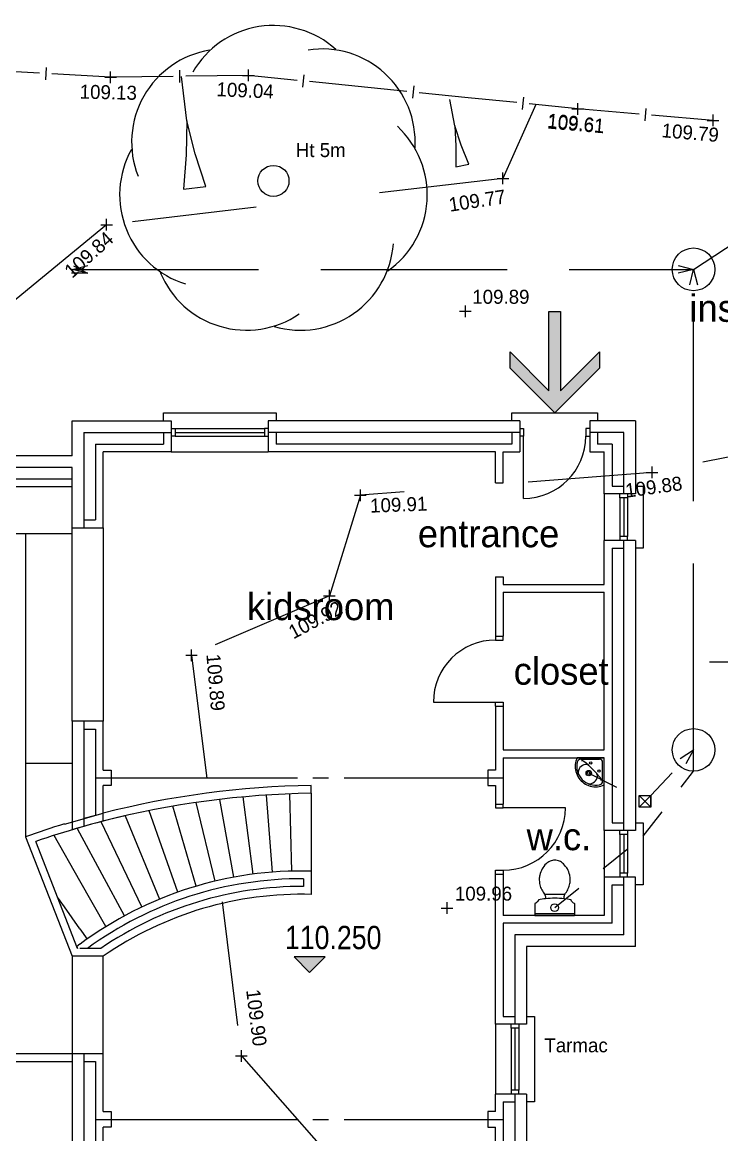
# Model space of a CAD drawing. Header units: millimetres. Extents: x -41320 to 158831, y -39180 to 41963.
# Drawn here: x 12026 to 21032, y -4765 to 9551 of the extents above; entities that cross this region are included whole.
import ezdxf

# ---------------------------------------------------------------- set-up
doc = ezdxf.new("R2010")
doc.units = ezdxf.units.MM
for name, pattern in [('BORDER', [16, 13, -1, 1, -1]), ('CENTER', [16, 9, -2, 3, -2]), ('DASHDOT', [16, 12, -4]), ('DASHED', [16, 8, -8]), ('HIDDEN', [16, 2, -2, 2, -2, 2, -2, 2, -2])]:
    doc.linetypes.add(name, pattern=pattern)
for name, color, linetype, true_color in [('1', 7, 'Continuous', 0xffffff), ('NEW_GF_1', 7, 'Continuous', 0xffffff), ('SV___GRID', 7, 'Continuous', 0xffffff), ('SV_FENCE_LEVELS', 7, 'Continuous', 0xffffff), ('SV_FENCES', 7, 'Continuous', 0xffffff), ('SV_LAND_FORM_LEVELS', 7, 'Continuous', 0xffffff), ('SV_LAND_FORMS', 7, 'Continuous', 0xffffff), ('SV_LEVELS_(SPOT)', 7, 'Continuous', 0xffffff), ('SV_MISC_TEXT', 7, 'Continuous', 0xffffff), ('SV_ROAD_CHANNELS', 7, 'Continuous', 0xffffff), ('SV_ROAD_LEVELS', 7, 'Continuous', 0xffffff), ('SV_TREES', 7, 'Continuous', 0xffffff), ('SV_TREES_TEXT', 7, 'Continuous', 0xffffff), ('TITLE_BLOCK', 7, 'Continuous', 0xffffff)]:
    doc.layers.add(name, color=color, linetype=linetype, true_color=true_color)
doc.styles.add('ARIALN', font='ARIALN.TTF', dxfattribs={"height": 0.2})

# ---------------------------------------------------------------- blocks, each defined once
blk = doc.blocks.new('PT_PLUS00053')
at = {"layer": 'SV_FENCE_LEVELS', "color": 1, "linetype": 'Continuous', "ltscale": 200}
for p, q in [((75, 0), (75, 150)), ((0, 75), (150, 75))]:
    blk.add_line(p, q, dxfattribs=at)
at = {"layer": 'SV_FENCE_LEVELS'}
blk.add_attdef('PAT_NAME', (0, 0), '', height=1, dxfattribs=at)
blk = doc.blocks.new('PT_PLUS00054')
at = {"layer": 'SV_FENCE_LEVELS', "color": 1, "linetype": 'Continuous', "ltscale": 200}
for p, q in [((75, 0), (75, 150)), ((0, 75), (150, 75))]:
    blk.add_line(p, q, dxfattribs=at)
at = {"layer": 'SV_FENCE_LEVELS'}
blk.add_attdef('PAT_NAME', (0, 0), '', height=1, dxfattribs=at)
blk = doc.blocks.new('PT_PLUS00055')
at = {"layer": 'SV_FENCE_LEVELS', "color": 1, "linetype": 'Continuous', "ltscale": 200}
for p, q in [((75, 0), (75, 150)), ((0, 75), (150, 75))]:
    blk.add_line(p, q, dxfattribs=at)
at = {"layer": 'SV_FENCE_LEVELS'}
blk.add_attdef('PAT_NAME', (0, 0), '', height=1, dxfattribs=at)
blk = doc.blocks.new('PT_PLUS00056')
at = {"layer": 'SV_FENCE_LEVELS', "color": 1, "linetype": 'Continuous', "ltscale": 200}
for p, q in [((75, 0), (75, 150)), ((0, 75), (150, 75))]:
    blk.add_line(p, q, dxfattribs=at)
at = {"layer": 'SV_FENCE_LEVELS'}
blk.add_attdef('PAT_NAME', (0, 0), '', height=1, dxfattribs=at)
blk = doc.blocks.new('PT_PLUS00057')
at = {"layer": 'SV_FENCE_LEVELS', "color": 1, "linetype": 'Continuous', "ltscale": 200}
for p, q in [((75, 0), (75, 150)), ((0, 75), (150, 75))]:
    blk.add_line(p, q, dxfattribs=at)
at = {"layer": 'SV_FENCE_LEVELS'}
blk.add_attdef('PAT_NAME', (0, 0), '', height=1, dxfattribs=at)
blk = doc.blocks.new('PT_PLUS00058')
at = {"layer": 'SV_ROAD_LEVELS', "color": 1, "linetype": 'Continuous', "ltscale": 200}
for p, q in [((75, 0), (75, 150)), ((0, 75), (150, 75))]:
    blk.add_line(p, q, dxfattribs=at)
at = {"layer": 'SV_ROAD_LEVELS'}
blk.add_attdef('PAT_NAME', (0, 0), '', height=1, dxfattribs=at)
blk = doc.blocks.new('PT_PLUS00059')
at = {"layer": 'SV_ROAD_LEVELS', "color": 1, "linetype": 'Continuous', "ltscale": 200}
for p, q in [((75, 0), (75, 150)), ((0, 75), (150, 75))]:
    blk.add_line(p, q, dxfattribs=at)
at = {"layer": 'SV_ROAD_LEVELS'}
blk.add_attdef('PAT_NAME', (0, 0), '', height=1, dxfattribs=at)
blk = doc.blocks.new('PT_PLUS00062')
at = {"layer": 'SV_ROAD_LEVELS', "color": 1, "linetype": 'Continuous', "ltscale": 200}
for p, q in [((75, 0), (75, 150)), ((0, 75), (150, 75))]:
    blk.add_line(p, q, dxfattribs=at)
at = {"layer": 'SV_ROAD_LEVELS'}
blk.add_attdef('PAT_NAME', (0, 0), '', height=1, dxfattribs=at)
blk = doc.blocks.new('PT_PLUS00066')
at = {"layer": 'SV_ROAD_LEVELS', "color": 1, "linetype": 'Continuous', "ltscale": 200}
for p, q in [((75, 0), (75, 150)), ((0, 75), (150, 75))]:
    blk.add_line(p, q, dxfattribs=at)
at = {"layer": 'SV_ROAD_LEVELS'}
blk.add_attdef('PAT_NAME', (0, 0), '', height=1, dxfattribs=at)
blk = doc.blocks.new('PT_PLUS00067')
at = {"layer": 'SV_ROAD_LEVELS', "color": 1, "linetype": 'Continuous', "ltscale": 200}
for p, q in [((75, 0), (75, 150)), ((0, 75), (150, 75))]:
    blk.add_line(p, q, dxfattribs=at)
at = {"layer": 'SV_ROAD_LEVELS'}
blk.add_attdef('PAT_NAME', (0, 0), '', height=1, dxfattribs=at)
blk = doc.blocks.new('PT_PLUS00118')
at = {"layer": 'SV_LAND_FORM_LEVELS', "color": 1, "linetype": 'Continuous', "ltscale": 200}
for p, q in [((75, 0), (75, 150)), ((0, 75), (150, 75))]:
    blk.add_line(p, q, dxfattribs=at)
at = {"layer": 'SV_LAND_FORM_LEVELS'}
blk.add_attdef('PAT_NAME', (0, 0), '', height=1, dxfattribs=at)
blk = doc.blocks.new('GLOBALCANOPY00119')
at = {"layer": 'SV_TREES', "color": 1, "linetype": 'Continuous', "ltscale": 200}
for centre, start, end in [((1980, 2721), 48, 150), ((1980, 2721), 48, 150), ((1354, 2419), 99.4, 201.4), ((1354, 2419), 99.4, 201.4), ((2605, 2419), 356.6, 98.6), ((2605, 2419), 356.6, 98.6), ((2760, 1743), 305.2, 47.2), ((2760, 1743), 305.2, 47.2), ((1200, 1743), 150.9, 252.9), ((1200, 1743), 150.9, 252.9), ((2327, 1200), 253.7, 355.7), ((2327, 1200), 253.7, 355.7), ((1633, 1200), 202.3, 304.3), ((1633, 1200), 202.3, 304.3)]:
    blk.add_arc(centre, 1200, start, end, dxfattribs=at)
at = {"layer": 'SV_TREES'}
blk.add_attdef('PAT_NAME', (0, 0), '', height=1, dxfattribs=at)
blk = doc.blocks.new('PT_PLUS00124')
at = {"layer": 'SV_LAND_FORM_LEVELS', "color": 1, "linetype": 'Continuous', "ltscale": 200}
for p, q in [((75, 0), (75, 150)), ((0, 75), (150, 75))]:
    blk.add_line(p, q, dxfattribs=at)
at = {"layer": 'SV_LAND_FORM_LEVELS'}
blk.add_attdef('PAT_NAME', (0, 0), '', height=1, dxfattribs=at)
blk = doc.blocks.new('PT_PLUS00131')
at = {"layer": 'SV_LEVELS_(SPOT)', "color": 1, "linetype": 'Continuous', "ltscale": 200}
for p, q in [((75, 0), (75, 150)), ((0, 75), (150, 75))]:
    blk.add_line(p, q, dxfattribs=at)
at = {"layer": 'SV_LEVELS_(SPOT)'}
blk.add_attdef('PAT_NAME', (0, 0), '', height=1, dxfattribs=at)
blk = doc.blocks.new('PT_PLUS00132')
at = {"layer": 'SV_LEVELS_(SPOT)', "color": 1, "linetype": 'Continuous', "ltscale": 200}
for p, q in [((75, 0), (75, 150)), ((0, 75), (150, 75))]:
    blk.add_line(p, q, dxfattribs=at)
at = {"layer": 'SV_LEVELS_(SPOT)'}
blk.add_attdef('PAT_NAME', (0, 0), '', height=1, dxfattribs=at)
blk = doc.blocks.new('GLOBALTADPOLE00155')
at = {"layer": 'SV_MISC_TEXT', "color": 1, "linetype": 'Continuous', "ltscale": 200}
for p, q in [((65, 525), (0, 864)), ((65, 525), (80, 264)), ((148, 277), (65, 525)), ((80, 264), (78, 0)), ((247, 32), (148, 277)), ((78, 0), (247, 32))]:
    blk.add_line(p, q, dxfattribs=at)
at = {"layer": 'SV_MISC_TEXT'}
blk.add_attdef('PAT_NAME', (0, 0), '', height=1, dxfattribs=at)
blk = doc.blocks.new('GLOBALTADPOLE00174')
at = {"layer": 'SV_MISC_TEXT', "color": 1, "linetype": 'Continuous', "ltscale": 200}
for p, q in [((69, 878), (0, 1451)), ((69, 878), (63, 441)), ((177, 454), (69, 878)), ((63, 441), (28, 0)), ((315, 34), (177, 454)), ((28, 0), (315, 34))]:
    blk.add_line(p, q, dxfattribs=at)
at = {"layer": 'SV_MISC_TEXT'}
blk.add_attdef('PAT_NAME', (0, 0), '', height=1, dxfattribs=at)
blk = doc.blocks.new('2B790572')
at = {"layer": 'NEW_GF_1', "color": 2, "linetype": 'Continuous', "ltscale": 200}
for p, q in [((400, 800), (500, 800)), ((500, 800), (500, 0)), ((0, 700), (0, 100)), ((200, 650), (200, 700)), ((300, 650), (200, 650)), ((250, 650), (250, 150)), ((300, 700), (300, 650)), ((300, 150), (200, 150)), ((200, 150), (200, 100)), ((300, 100), (300, 150)), ((500, 0), (400, 0))]:
    blk.add_line(p, q, dxfattribs=at)
at = {"layer": 'NEW_GF_1', "color": 1, "linetype": 'Continuous', "ltscale": 200}
for p, q in [((200, 650), (200, 150)), ((300, 650), (300, 150))]:
    blk.add_line(p, q, dxfattribs=at)
at = {"layer": 'NEW_GF_1'}
for tag in ['PAT_NAME', 'Group', 'Floor', 'Sfb', 'Part_Number', 'Description', 'Manufacturer', 'Quantity', 'Width', 'Width_FORMULA', 'Height', 'Symbol_Path', 'Opening_height', 'Return_type', 'TYPE', 'PREFIX', 'IDENTIFIER', 'NUMBER', 'OUTER_LEAF', 'CAVITY', 'INNER_LEAF', 'Arch_group']:
    blk.add_attdef(tag, (0, 0), '', height=1, dxfattribs=at)
blk = doc.blocks.new('D01BA98A')
at = {"layer": 'NEW_GF_1', "color": 2, "linetype": 'Continuous', "ltscale": 200}
for p, q in [((800, 900), (800, 850)), ((900, 850), (900, 900)), ((800, 850), (900, 850)), ((800, 0), (800, 50)), ((800, 50), (900, 50)), ((900, 50), (900, 0))]:
    blk.add_line(p, q, dxfattribs=at)
at = {"layer": 'NEW_GF_1', "color": 4, "linetype": 'Continuous', "ltscale": 200}
blk.add_line((0, 50), (800, 50), dxfattribs=at)
at = {"layer": 'NEW_GF_1', "color": 2, "linetype": 'Continuous', "ltscale": 200}
blk.add_arc((800, 50), 800, 90, 180, dxfattribs=at)
blk.add_arc((800, 50), 800, 90, 180, dxfattribs=at)
at = {"layer": 'NEW_GF_1'}
for tag in ['PAT_NAME', 'Group', 'Floor', 'Sfb', 'Part_Number', 'Description', 'Manufacturer', 'Quantity', 'Width', 'Width_FORMULA', 'Height', 'Symbol_Path', 'Opening_height', 'Ht1', 'Return_type', 'TYPE', 'PREFIX', 'IDENTIFIER', 'SOLID_PEN', 'OUTER_LEAF', 'CAVITY', 'INNER_LEAF', 'CAVITY_PEN', 'REVEAL', 'GABLE_ANG', 'GABLE_LEN', 'Arch_group']:
    blk.add_attdef(tag, (0, 0), '', height=1, dxfattribs=at)
blk = doc.blocks.new('02E6B253')
at = {"layer": 'NEW_GF_1', "color": 2, "linetype": 'Continuous', "ltscale": 200}
for p, q in [((0, 400), (0, 500)), ((0, 500), (1450, 500)), ((1450, 500), (1450, 400)), ((100, 300), (150, 300)), ((150, 300), (150, 200)), ((1350, 300), (1300, 300)), ((1300, 300), (1300, 200)), ((150, 200), (100, 200)), ((150, 250), (1300, 250)), ((1300, 200), (1350, 200)), ((100, 0), (1350, 0))]:
    blk.add_line(p, q, dxfattribs=at)
at = {"layer": 'NEW_GF_1', "color": 1, "linetype": 'Continuous', "ltscale": 200}
for p, q in [((150, 300), (1300, 300)), ((150, 200), (1300, 200))]:
    blk.add_line(p, q, dxfattribs=at)
at = {"layer": 'NEW_GF_1'}
for tag in ['PAT_NAME', 'Group', 'Floor', 'Sfb', 'Part_Number', 'Description', 'Manufacturer', 'Quantity', 'Width', 'Width_FORMULA', 'Height', 'Symbol_Path', 'Opening_height', 'Return_type', 'TYPE', 'PREFIX', 'IDENTIFIER', 'NUMBER', 'OUTER_LEAF', 'CAVITY', 'INNER_LEAF', 'Arch_group']:
    blk.add_attdef(tag, (0, 0), '', height=1, dxfattribs=at)
blk = doc.blocks.new('6602B58C')
at = {"layer": 'NEW_GF_1', "color": 2, "linetype": 'DASHDOT', "ltscale": 200}
for p, q in [((19569, 20631), (23188, 23017)), ((11569, 20631), (19569, 20631)), ((19569, 14447), (19569, 20631))]:
    blk.add_line(p, q, dxfattribs=at)
at = {"layer": 'NEW_GF_1', "color": 2, "linetype": 'Continuous', "ltscale": 200}
blk.add_circle((19569, 20631), 275, dxfattribs=at)
blk.add_arc((19569, 20631), 275, 0, 0, dxfattribs=at)
at = {"layer": 'NEW_GF_1', "color": 15, "linetype": 'Continuous', "ltscale": 200}
for s, p in [('inspection chamber 2', (19515, 19956)), ('entrance', (16019, 17055)), ('kidsroom', (13819, 16117)), ('closet', (17253, 15286)), ('w.c.', (17419, 13157))]:
    blk.add_text(s, height=350, dxfattribs=at).set_placement(p)
blk = doc.blocks.new('E122C1A3')
at = {"layer": 'NEW_GF_1', "color": 1, "linetype": 'CENTER', "ltscale": 200}
for p, q in [((2209, 7179), (2209, 3481)), ((0, 6933), (2481, 6933)), ((2209, 3137), (2209, 4))]:
    blk.add_line(p, q, dxfattribs=at)
at = {"layer": 'NEW_GF_1', "color": 2, "linetype": 'Continuous', "ltscale": 200}
for p, q in [((11414, 1016), (11414, 733)), ((11814, 733), (11214, 733)), ((11414, 283), (11414, 733)), ((11814, 283), (11214, 283)), ((11414, 0), (11414, 283))]:
    blk.add_line(p, q, dxfattribs=at)
at = {"layer": 'NEW_GF_1', "color": 4, "linetype": 'Continuous', "ltscale": 200}
for p, q in [((11484, 662), (11343, 804)), ((11343, 354), (11484, 212))]:
    blk.add_line(p, q, dxfattribs=at)
at = {"layer": 'NEW_GF_1', "color": 3, "linetype": 'Continuous', "ltscale": 200}
blk.add_text('450', height=250, rotation=90, dxfattribs=at).set_placement((11064, 71))
at = {"layer": 'NEW_GF_1'}
blk.add_attdef('Sfb', (0, 0), '', height=1, dxfattribs=at)
blk = doc.blocks.new('7C12686D')
at = {"layer": 'NEW_GF_1', "color": 2, "linetype": 'Continuous', "ltscale": 200}
for p, q in [((1711, 3558), (1711, 2958)), ((4111, 2958), (4111, 3558)), ((0, 2958), (5911, 2958)), ((5311, 2958), (5311, 0)), ((5311, 0), (5911, 0))]:
    blk.add_line(p, q, dxfattribs=at)
at = {"layer": 'NEW_GF_1'}
blk.add_attdef('Sfb', (0, 0), '', height=1, dxfattribs=at)
blk = doc.blocks.new('15230a2t')
at = {"layer": 'NEW_GF_1', "color": 1, "linetype": 'Continuous', "ltscale": 200}
for p, q in [((85, 578), (77, 559)), ((94, 597), (85, 578)), ((105, 614), (94, 597)), ((117, 631), (105, 614)), ((131, 649), (117, 631)), ((146, 665), (131, 649)), ((156, 673), (146, 665)), ((168, 682), (156, 673)), ((181, 691), (168, 682)), ((197, 698), (181, 691)), ((211, 703), (197, 698)), ((227, 707), (211, 703)), ((241, 709), (227, 707)), ((257, 710), (241, 709)), ((273, 709), (257, 710)), ((289, 707), (273, 709)), ((304, 703), (289, 707)), ((319, 698), (304, 703)), ((332, 692), (319, 698)), ((345, 684), (332, 692)), ((358, 674), (345, 684)), ((370, 663), (358, 674)), ((385, 648), (370, 663)), ((398, 631), (385, 648)), ((411, 613), (398, 631)), ((421, 597), (411, 613)), ((430, 578), (421, 597)), ((439, 559), (430, 578)), ((59, 492), (58, 478)), ((58, 478), (58, 465)), ((58, 465), (58, 452)), ((58, 452), (59, 437)), ((62, 506), (59, 492)), ((59, 437), (60, 424)), ((64, 519), (62, 506)), ((70, 539), (64, 519)), ((77, 559), (70, 539)), ((445, 539), (439, 559)), ((451, 519), (445, 539)), ((453, 507), (451, 519)), ((456, 492), (453, 507)), ((455, 424), (457, 438)), ((457, 480), (456, 492)), ((457, 466), (457, 480)), ((457, 452), (457, 466)), ((457, 438), (457, 452)), ((60, 424), (62, 410)), ((62, 410), (66, 394)), ((66, 394), (71, 376)), ((71, 376), (76, 361)), ((76, 361), (83, 345)), ((83, 345), (91, 329)), ((91, 329), (99, 314)), ((99, 314), (109, 298)), ((109, 298), (119, 285)), ((396, 285), (407, 300)), ((407, 300), (416, 314)), ((416, 314), (424, 329)), ((424, 329), (432, 344)), ((432, 344), (439, 362)), ((439, 362), (445, 378)), ((445, 378), (449, 393)), ((449, 393), (453, 410)), ((453, 410), (455, 424)), ((1, 150), (0, 148)), ((0, 148), (0, 147)), ((0, 147), (0, 5)), ((3, 151), (1, 150)), ((14, 157), (3, 151)), ((25, 165), (14, 157)), ((33, 174), (25, 165)), ((41, 185), (33, 174)), ((47, 197), (41, 185)), ((49, 200), (47, 199)), ((47, 199), (47, 197)), ((50, 200), (49, 200)), ((118, 211), (50, 200)), ((138, 213), (118, 211)), ((119, 285), (126, 275)), ((126, 275), (131, 264)), ((387, 270), (128, 270)), ((131, 264), (135, 252)), ((135, 252), (137, 242)), ((137, 242), (138, 230)), ((138, 230), (138, 213)), ((378, 241), (381, 254)), ((378, 229), (378, 241)), ((378, 213), (378, 229)), ((423, 207), (378, 213)), ((381, 254), (384, 265)), ((384, 265), (390, 276)), ((390, 276), (396, 285)), ((465, 200), (423, 207)), ((466, 200), (465, 200)), ((467, 199), (466, 200)), ((468, 197), (467, 199)), ((474, 185), (468, 197)), ((482, 174), (474, 185)), ((490, 165), (482, 174)), ((500, 157), (490, 165)), ((513, 151), (500, 157)), ((514, 150), (513, 151)), ((515, 149), (514, 150)), ((515, 146), (515, 149)), ((515, 5), (515, 146)), ((0, 5), (0, 5)), ((0, 5), (0, 4)), ((0, 4), (0, 4)), ((0, 4), (0, 3)), ((0, 3), (0, 3)), ((0, 3), (1, 2)), ((1, 2), (1, 2)), ((1, 2), (1, 2)), ((1, 2), (1, 1)), ((1, 1), (2, 1)), ((2, 1), (2, 1)), ((2, 1), (2, 1)), ((2, 1), (3, 0)), ((3, 0), (3, 0)), ((3, 0), (4, 0)), ((4, 0), (4, 0)), ((4, 0), (5, 0)), ((5, 0), (5, 0)), ((506, 20), (8, 20)), ((510, 0), (510, 0)), ((510, 0), (511, 0)), ((511, 0), (511, 0)), ((511, 0), (512, 0)), ((512, 0), (512, 1)), ((512, 1), (513, 1)), ((512, 0), (512, 0)), ((513, 1), (513, 1)), ((513, 1), (514, 1)), ((514, 2), (515, 3)), ((514, 1), (514, 2)), ((514, 2), (514, 2)), ((514, 2), (514, 2)), ((515, 4), (515, 5)), ((515, 5), (515, 5)), ((515, 3), (515, 4)), ((515, 4), (515, 4)), ((515, 3), (515, 3)), ((5, 0), (510, 0))]:
    blk.add_line(p, q, dxfattribs=at)
blk.add_arc((258, -879), 1099, 83.7323, 96.2677, dxfattribs=at)
blk.add_arc((258, -879), 1099, 83.7323, 96.2677, dxfattribs=at)
at = {"layer": 'NEW_GF_1'}
for tag in ['PAT_NAME', 'Group', 'Part_Number', 'Description', 'Manufacturer', 'Symbol_Description']:
    blk.add_attdef(tag, (0, 0), '', height=1, dxfattribs=at)
blk = doc.blocks.new('5FBB102D')
at = {"layer": 'NEW_GF_1', "color": 2, "linetype": 'Continuous', "ltscale": 200}
for p, q in [((0, 1000), (0, 1100)), ((0, 1100), (1100, 1100)), ((1100, 1100), (1100, 1000)), ((100, 900), (150, 900)), ((150, 900), (150, 800)), ((1000, 900), (950, 900)), ((950, 900), (950, 800)), ((150, 800), (100, 800)), ((950, 800), (1000, 800))]:
    blk.add_line(p, q, dxfattribs=at)
at = {"layer": 'NEW_GF_1', "color": 4, "linetype": 'Continuous', "ltscale": 200}
blk.add_line((150, 0), (150, 800), dxfattribs=at)
at = {"layer": 'NEW_GF_1', "color": 2, "linetype": 'Continuous', "ltscale": 200}
blk.add_arc((150, 800), 800, 270, 0, dxfattribs=at)
blk.add_arc((150, 800), 800, 270, 0, dxfattribs=at)
at = {"layer": 'NEW_GF_1'}
for tag in ['PAT_NAME', 'Group', 'Floor', 'Sfb', 'Part_Number', 'Description', 'Manufacturer', 'Quantity', 'Width', 'Width_FORMULA', 'Height', 'Symbol_Path', 'Opening_height', 'Ht1', 'Return_type', 'TYPE', 'PREFIX', 'IDENTIFIER', 'SOLID_PEN', 'OUTER_LEAF', 'CAVITY', 'INNER_LEAF', 'CAVITY_PEN', 'REVEAL', 'GABLE_ANG', 'GABLE_LEN', 'Arch_group']:
    blk.add_attdef(tag, (0, 0), '', height=1, dxfattribs=at)
blk = doc.blocks.new('ANGLO2')
at = {"layer": 'NEW_GF_1', "color": 1, "linetype": 'Continuous', "ltscale": 200}
for p, q in [((4, 309), (1, 286)), ((9, 331), (4, 309)), ((16, 353), (9, 331)), ((24, 374), (16, 353)), ((374, 374), (24, 374)), ((74, 354), (314, 354)), ((354, 74), (354, 314)), ((374, 24), (374, 374)), ((1, 286), (0, 263)), ((0, 263), (1, 240)), ((1, 240), (4, 217)), ((4, 217), (9, 195)), ((9, 195), (16, 173)), ((16, 173), (25, 152)), ((25, 152), (35, 132)), ((35, 132), (48, 112)), ((48, 112), (62, 94)), ((62, 94), (77, 77)), ((77, 77), (94, 62)), ((94, 62), (112, 48)), ((112, 48), (132, 35)), ((132, 35), (152, 25)), ((152, 25), (173, 16)), ((173, 16), (195, 9)), ((195, 9), (217, 4)), ((217, 4), (240, 1)), ((240, 1), (263, 0)), ((263, 0), (286, 1)), ((286, 1), (309, 4)), ((309, 4), (331, 9)), ((331, 9), (353, 16)), ((353, 16), (374, 24))]:
    blk.add_line(p, q, dxfattribs=at)
for centre, radius in [((201, 307), 15), ((176, 176), 35), ((307, 201), 15)]:
    blk.add_circle(centre, radius, dxfattribs=at)
for centre, radius, start, end in [((264, 264), 244, 167.9472, 282.0555), ((264, 264), 244, 167.9472, 282.0555), ((74, 304), 50, 90, 167.9538), ((74, 304), 50, 90, 167.9538), ((146, 181), 107, 95.951, 187.3592), ((146, 181), 107, 95.951, 187.3592), ((89, 295), 40, 51.1547, 100.6711), ((89, 295), 40, 51.1547, 100.6711), ((-770, -770), 1408, 38.8646, 51.1373), ((-770, -770), 1408, 38.8646, 51.1373), ((140, 238), 50, 47.9117, 95.962), ((140, 238), 50, 47.9117, 95.962), ((201, 307), 15, 0, 0), ((314, 314), 40, 0, 90), ((314, 314), 40, 0, 90), ((176, 176), 35, 0, 0), ((238, 140), 50, 354.0379, 42.0882), ((238, 140), 50, 354.0379, 42.0882), ((307, 201), 15, 0, 0), ((181, 146), 107, 262.6408, 354.0636), ((181, 146), 107, 262.6408, 354.0636), ((304, 74), 50, 282.0462, 0), ((304, 74), 50, 282.0462, 0), ((295, 89), 40, 349.329, 38.9102), ((295, 89), 40, 349.329, 38.9102)]:
    blk.add_arc(centre, radius, start, end, dxfattribs=at)
at = {"layer": 'NEW_GF_1'}
for tag in ['PAT_NAME', 'Sfb', 'Part_Number', 'Quantity', 'Symbol_Description']:
    blk.add_attdef(tag, (0, 0), '', height=1, dxfattribs=at)
blk = doc.blocks.new('D5094F74')
at = {"layer": 'NEW_GF_1', "linetype": 'Continuous', "ltscale": 200}
blk.add_hatch(color=8, dxfattribs=at).paths.add_polyline_path([(500, 287), (500, 1306), (650, 1306), (650, 287), (1150, 787), (1150, 575), (575, 0), (0, 575), (0, 787)])
at = {"layer": 'NEW_GF_1', "color": 2, "linetype": 'Continuous', "ltscale": 200}
for p, q in [((500, 287), (500, 1306)), ((500, 1306), (650, 1306)), ((650, 1306), (650, 287)), ((0, 575), (0, 787)), ((0, 787), (500, 287)), ((650, 287), (1150, 787)), ((1150, 787), (1150, 575)), ((575, 0), (0, 575)), ((1150, 575), (575, 0))]:
    blk.add_line(p, q, dxfattribs=at)
at = {"layer": 'NEW_GF_1'}
blk.add_attdef('Sfb', (0, 0), '', height=1, dxfattribs=at)
blk = doc.blocks.new('58D2AD28')
at = {"layer": 'NEW_GF_1', "color": 2, "linetype": 'Continuous', "ltscale": 200}
for p, q in [((400, 800), (500, 800)), ((500, 800), (500, 0)), ((0, 700), (0, 100)), ((200, 650), (200, 700)), ((300, 650), (200, 650)), ((250, 650), (250, 150)), ((300, 700), (300, 650)), ((300, 150), (200, 150)), ((200, 150), (200, 100)), ((300, 100), (300, 150)), ((500, 0), (400, 0))]:
    blk.add_line(p, q, dxfattribs=at)
at = {"layer": 'NEW_GF_1', "color": 1, "linetype": 'Continuous', "ltscale": 200}
for p, q in [((200, 650), (200, 150)), ((300, 650), (300, 150))]:
    blk.add_line(p, q, dxfattribs=at)
at = {"layer": 'NEW_GF_1'}
for tag in ['PAT_NAME', 'Group', 'Floor', 'Sfb', 'Part_Number', 'Description', 'Manufacturer', 'Quantity', 'Width', 'Width_FORMULA', 'Height', 'Symbol_Path', 'Opening_height', 'Return_type', 'TYPE', 'PREFIX', 'IDENTIFIER', 'NUMBER', 'OUTER_LEAF', 'CAVITY', 'INNER_LEAF', 'Arch_group']:
    blk.add_attdef(tag, (0, 0), '', height=1, dxfattribs=at)
blk = doc.blocks.new('7595938B')
at = {"layer": 'NEW_GF_1', "color": 2, "linetype": 'Continuous', "ltscale": 200}
for p, q in [((400, 1100), (500, 1100)), ((500, 1100), (500, 0)), ((0, 1000), (0, 100)), ((200, 950), (200, 1000)), ((300, 950), (200, 950)), ((250, 950), (250, 150)), ((300, 1000), (300, 950)), ((300, 150), (200, 150)), ((200, 150), (200, 100)), ((300, 100), (300, 150)), ((500, 0), (400, 0))]:
    blk.add_line(p, q, dxfattribs=at)
at = {"layer": 'NEW_GF_1', "color": 1, "linetype": 'Continuous', "ltscale": 200}
for p, q in [((200, 950), (200, 150)), ((300, 950), (300, 150))]:
    blk.add_line(p, q, dxfattribs=at)
at = {"layer": 'NEW_GF_1'}
for tag in ['PAT_NAME', 'Group', 'Floor', 'Sfb', 'Part_Number', 'Description', 'Manufacturer', 'Quantity', 'Width', 'Width_FORMULA', 'Height', 'Symbol_Path', 'Opening_height', 'Return_type', 'TYPE', 'PREFIX', 'IDENTIFIER', 'NUMBER', 'OUTER_LEAF', 'CAVITY', 'INNER_LEAF', 'Arch_group']:
    blk.add_attdef(tag, (0, 0), '', height=1, dxfattribs=at)
blk = doc.blocks.new('99E68265')
at = {"layer": 'NEW_GF_1', "color": 9, "linetype": 'BORDER', "ltscale": 200}
for p, q in [((0, 4396), (5250, 4396)), ((0, 0), (5250, 0))]:
    blk.add_line(p, q, dxfattribs=at)
blk = doc.blocks.new('1DD318EC')
at = {"layer": 'NEW_GF_1', "color": 2, "linetype": 'Continuous', "ltscale": 200}
for p, q in [((0, 0), (0, 2491)), ((400, 2491), (400, 0))]:
    blk.add_line(p, q, dxfattribs=at)
at = {"layer": 'NEW_GF_1'}
blk.add_attdef('Sfb', (0, 0), '', height=1, dxfattribs=at)
blk = doc.blocks.new('6CC077B7')
at = {"layer": 'NEW_GF_1', "color": 4, "linetype": 'Continuous', "ltscale": 200}
for p, q in [((6360, 13300), (7635, 13300)), ((6360, 12850), (6360, 13300)), ((7635, 13300), (7635, 12900)), ((12122, 13300), (8885, 13300)), ((8885, 13300), (8885, 12900)), ((12122, 13300), (12122, 12900)), ((13610, 13300), (13022, 13300)), ((13022, 13300), (13022, 12900)), ((13610, 13300), (13610, 12359)), ((7635, 12900), (6760, 12900)), ((6760, 11924), (6760, 12900)), ((11810, 12900), (8885, 12900)), ((11810, 12500), (11810, 12900)), ((11910, 12500), (11910, 12900)), ((11910, 12900), (12122, 12900)), ((13022, 12900), (13210, 12900)), ((13210, 12359), (13210, 12900)), ((6360, 12850), (0, 12850)), ((11810, 12500), (11910, 12500)), ((6360, 12450), (408, 12450)), ((6360, 11924), (6360, 12450)), ((13610, 12359), (13210, 12359)), ((6360, 11924), (6760, 11924)), ((13610, 11759), (13210, 11759)), ((13210, 11193), (13210, 11759)), ((13610, 11759), (13610, 8028)), ((121, 11244), (517, 11304)), ((11810, 11293), (11910, 11293)), ((11810, 11293), (11810, 10528)), ((11910, 11293), (11910, 11193)), ((11910, 11193), (13210, 11193)), ((11910, 11093), (13210, 11093)), ((11910, 11093), (11910, 10528)), ((13210, 9064), (13210, 11093)), ((11810, 10528), (11910, 10528)), ((11810, 9628), (11910, 9628)), ((11810, 9628), (11810, 8805)), ((11910, 9628), (11910, 9064)), ((6360, 9433), (6360, 8037)), ((6760, 9433), (6360, 9433)), ((6760, 8805), (6760, 9433)), ((11910, 9064), (13210, 9064)), ((11910, 8964), (13210, 8964)), ((11910, 8964), (11910, 8367)), ((13210, 8028), (13210, 8964)), ((6760, 8805), (6860, 8805)), ((6860, 8805), (6860, 8605)), ((11810, 8805), (11710, 8805)), ((11710, 8805), (11710, 8605)), ((6760, 8147), (6760, 8605)), ((6860, 8605), (6760, 8605)), ((11710, 8605), (11810, 8605)), ((11810, 8605), (11810, 8367)), ((11810, 8367), (11910, 8367)), ((13610, 8028), (13210, 8028)), ((11810, 6935), (11810, 7467)), ((11810, 7467), (11910, 7467)), ((11910, 7467), (11910, 6935)), ((13610, 7428), (13210, 7428)), ((13210, 7428), (13210, 6935)), ((13610, 6535), (13610, 7428)), ((1753, 6983), (2087, 7202)), ((11810, 5536), (11810, 6935)), ((13210, 6935), (11910, 6935)), ((2454, 6669), (2122, 6445)), ((13610, 6535), (12210, 6535)), ((12210, 6535), (12210, 5536)), ((12210, 5536), (11810, 5536)), ((2874, 5146), (3233, 5322)), ((3314, 5153), (4260, 5153)), ((4260, 5053), (3360, 5053)), ((4260, 5153), (4260, 5053)), ((6360, 5153), (5164, 5153)), ((5164, 5153), (5164, 5053)), ((5164, 5053), (6360, 5053)), ((6760, 5153), (6360, 5153)), ((6360, 5153), (6360, 3550)), ((6760, 4410), (6760, 5153)), ((12210, 4636), (11810, 4636)), ((11810, 4410), (11810, 4636)), ((12210, 4636), (12210, 2341)), ((6760, 4410), (6860, 4410)), ((6860, 4410), (6860, 4210)), ((11810, 4410), (11710, 4410)), ((11710, 4410), (11710, 4210)), ((6760, 3550), (6760, 4210)), ((6860, 4210), (6760, 4210)), ((11710, 4210), (11810, 4210)), ((11810, 2341), (11810, 4210)), ((3785, 3976), (3405, 3852)), ((6360, 3550), (6760, 3550)), ((12210, 2341), (11810, 2341)), ((12210, 1441), (11810, 1441)), ((11810, 1441), (11810, 400)), ((12210, 0), (12210, 1441)), ((6360, 850), (6360, 1150)), ((6360, 1150), (6760, 1150)), ((6760, 1150), (6760, 400)), ((3942, 1076), (4341, 1099)), ((8282, 400), (8282, 1000)), ((8282, 1000), (8682, 1000)), ((8682, 1000), (8682, 400)), ((9888, 400), (9888, 1000)), ((9888, 1000), (10288, 1000)), ((10288, 1000), (10288, 400)), ((6360, 850), (4353, 850)), ((6360, 450), (3960, 450)), ((6360, 0), (6360, 450)), ((7221, 400), (6760, 400)), ((7221, 0), (7221, 400)), ((7821, 0), (7821, 400)), ((8282, 400), (7821, 400)), ((9888, 400), (8682, 400)), ((10749, 400), (10288, 400)), ((10749, 0), (10749, 400)), ((11349, 0), (11349, 400)), ((11349, 400), (11810, 400)), ((6360, 0), (7221, 0)), ((7821, 0), (10749, 0)), ((12210, 0), (11349, 0))]:
    blk.add_line(p, q, dxfattribs=at)
at = {"layer": 'NEW_GF_1', "color": 2, "linetype": 'Continuous', "ltscale": 200}
for p, q in [((6510, 13150), (7635, 13150)), ((6510, 13150), (6510, 11924)), ((7535, 13150), (7535, 13000)), ((12122, 13150), (8885, 13150)), ((8985, 13150), (8985, 13000)), ((12022, 13150), (12022, 13000)), ((13460, 13150), (13022, 13150)), ((13122, 13150), (13122, 13000)), ((13460, 12359), (13460, 13150)), ((6660, 13000), (7535, 13000)), ((6660, 13000), (6660, 12024)), ((12022, 13000), (8985, 13000)), ((13310, 13000), (13122, 13000)), ((13310, 13000), (13310, 12459)), ((2192, 12700), (151, 12700)), ((4376, 12700), (2392, 12700)), ((6360, 12700), (4576, 12700)), ((6360, 12450), (6360, 12700)), ((2192, 12550), (304, 12550)), ((4376, 12550), (2392, 12550)), ((6360, 12550), (4576, 12550)), ((13310, 12459), (13460, 12459)), ((6510, 12024), (6660, 12024)), ((13460, 8028), (13460, 11759)), ((13310, 11659), (13310, 8128)), ((13310, 11659), (13460, 11659)), ((255, 11365), (403, 11388)), ((6510, 9433), (6510, 8080)), ((6510, 9333), (6660, 9333)), ((6660, 9333), (6660, 8225)), ((6510, 8184), (6660, 8225)), ((13310, 8128), (13460, 8128)), ((13310, 7328), (13460, 7328)), ((13310, 6835), (13310, 7328)), ((13460, 6685), (13460, 7428)), ((1933, 6982), (2059, 7064)), ((13310, 6835), (11910, 6835)), ((11910, 6835), (11910, 5636)), ((2190, 6612), (2314, 6697)), ((13460, 6685), (12060, 6685)), ((12060, 6685), (12060, 5536)), ((11910, 5636), (12060, 5636)), ((3052, 5122), (3187, 5188)), ((6510, 5153), (6510, 3550)), ((6510, 5053), (6660, 5053)), ((6660, 5053), (6660, 3650)), ((12060, 4636), (12060, 2341)), ((11910, 4536), (12060, 4536)), ((11910, 4536), (11910, 2441)), ((3515, 3993), (3657, 4042)), ((6510, 3650), (6660, 3650)), ((11910, 2441), (12060, 2441)), ((12060, 150), (12060, 1441)), ((11910, 1341), (12060, 1341)), ((11910, 300), (11910, 1341)), ((6510, 150), (6510, 1150)), ((6510, 1050), (6660, 1050)), ((6660, 300), (6660, 1050)), ((4097, 985), (4247, 992)), ((6359, 750), (4256, 750)), ((6359, 850), (6359, 600)), ((6359, 600), (4109, 600)), ((6660, 300), (7121, 300)), ((7121, 300), (7121, 150)), ((7921, 300), (7921, 150)), ((7921, 300), (10649, 300)), ((10649, 300), (10649, 150)), ((11449, 300), (11449, 150)), ((11910, 300), (11449, 300)), ((6510, 150), (7221, 150)), ((7821, 150), (10749, 150)), ((12060, 150), (11349, 150))]:
    blk.add_line(p, q, dxfattribs=at)
at = {"layer": 'NEW_GF_1', "color": 4, "linetype": 'Continuous', "ltscale": 200}
for centre, radius, start, end in [((10696, 12850), 10696, 179.9982, 188.6358), ((10696, 12850), 10696, 179.9982, 188.6358), ((10696, 12850), 10296, 182.2246, 188.6358), ((10696, 12850), 10296, 182.2246, 188.6358), ((9601, -2902), 11409, 104.4192, 106.5036), ((9601, -2902), 11409, 104.4192, 106.5036), ((10696, 12850), 10296, 213.2644, 215.4241), ((10696, 12850), 10296, 213.2644, 215.4241), ((10696, 12850), 10696, 213.2644, 215.4241), ((10696, 12850), 10696, 213.2644, 215.4241), ((-6736, 450), 11096, 34.087, 35.4241), ((-6736, 450), 11096, 34.087, 35.4241), ((-6736, 450), 10696, 34.087, 35.4241), ((-6736, 450), 10696, 34.087, 35.4241), ((-6736, 450), 11096, 25.0749, 26.0425), ((-6736, 450), 11096, 25.0749, 26.0425), ((-6736, 450), 10696, 18.5443, 26.0425), ((-6736, 450), 10696, 18.5443, 26.0425), ((-6736, 450), 11096, 18.5274, 24.5062), ((-6736, 450), 11096, 18.5274, 24.5062), ((-6736, 450), 10696, 359.9982, 3.3536), ((-6736, 450), 10696, 359.9982, 3.3536), ((-6736, 450), 11096, 2.0641, 3.3536), ((-6736, 450), 11096, 2.0641, 3.3536)]:
    blk.add_arc(centre, radius, start, end, dxfattribs=at)
at = {"layer": 'NEW_GF_1', "color": 2, "linetype": 'Continuous', "ltscale": 200}
for centre, radius, start, end in [((10696, 12850), 10546, 180.8131, 188.6358), ((10696, 12850), 10546, 180.8131, 188.6358), ((10696, 12850), 10396, 181.6517, 188.0847), ((10696, 12850), 10396, 181.6517, 188.0847), ((10696, 12850), 10546, 213.2644, 215.4241), ((10696, 12850), 10546, 213.2644, 215.4241), ((10696, 12850), 10396, 213.8155, 215.4241), ((10696, 12850), 10396, 213.8155, 215.4241), ((-6736, 450), 10846, 34.087, 35.4241), ((-6736, 450), 10846, 34.087, 35.4241), ((-6736, 450), 10996, 34.6153, 35.4241), ((-6736, 450), 10996, 34.6153, 35.4241), ((-6736, 450), 10846, 18.5443, 26.0425), ((-6736, 450), 10846, 18.5443, 26.0425), ((-6736, 450), 10996, 19.0662, 25.5214), ((-6736, 450), 10996, 19.0662, 25.5214), ((-6736, 450), 10846, 0.7906, 3.3536), ((-6736, 450), 10846, 0.7906, 3.3536), ((-6736, 450), 10996, 1.5616, 2.8253), ((-6736, 450), 10996, 1.5616, 2.8253)]:
    blk.add_arc(centre, radius, start, end, dxfattribs=at)
at = {"layer": 'NEW_GF_1'}
blk.add_attdef('Sfb', (0, 0), '', height=1, dxfattribs=at)
blk = doc.blocks.new('8BCB3C3B')
at = {"layer": 'NEW_GF_1', "color": 2, "linetype": 'Continuous', "ltscale": 200}
for p, q in [((3077, 3353), (3077, 3453)), ((3079, 2052), (3079, 2352)), ((2979, 2254), (2978, 2154)), ((369, 1357), (100, 1357)), ((400, 1257), (0, 1257)), ((0, 1257), (0, 0)), ((400, 0), (400, 1257))]:
    blk.add_line(p, q, dxfattribs=at)
at = {"layer": 'NEW_GF_1', "color": 1, "linetype": 'Continuous', "ltscale": 200}
for p, q in [((2330, 2314), (2201, 3306)), ((2579, 2340), (2502, 3330)), ((2829, 2352), (2804, 3345)), ((3079, 2352), (3079, 3353)), ((1597, 2159), (1294, 3186)), ((1839, 2223), (1597, 3235)), ((2083, 2275), (1899, 3274)), ((683, 3063), (1125, 1992)), ((1359, 2082), (989, 3129)), ((897, 1891), (375, 2988)), ((674, 1777), (100, 2838)), ((433, 1638), (100, 2225)), ((100, 1607), (191, 1478))]:
    blk.add_line(p, q, dxfattribs=at)
at = {"layer": 'NEW_GF_1', "color": 2, "linetype": 'Continuous', "ltscale": 200}
for centre, radius, start, end in [((3241, -8055), 11509, 90.8155, 104.2913), ((3241, -8055), 11509, 90.8155, 104.2913), ((3241, -8055), 11409, 90.8145, 104.4192), ((3241, -8055), 11409, 90.8145, 104.4192), ((2950, -2427), 4780, 88.4517, 126.5913), ((2950, -2427), 4780, 88.4517, 126.5913), ((2950, -2427), 4680, 89.643, 126.0632), ((2950, -2427), 4680, 89.643, 126.0632), ((2951, -2426), 4580, 89.6503, 124.3107), ((2951, -2426), 4580, 89.6503, 124.3107), ((2951, -2426), 4480, 88.348, 124.7035), ((2951, -2426), 4480, 88.348, 124.7035)]:
    blk.add_arc(centre, radius, start, end, dxfattribs=at)
at = {"layer": 'NEW_GF_1'}
blk.add_attdef('Sfb', (0, 0), '', height=1, dxfattribs=at)
blk = doc.blocks.new('E0FE88D0')
at = {"layer": 'NEW_GF_1', "linetype": 'Continuous', "ltscale": 200}
blk.add_hatch(color=15, dxfattribs=at).paths.add_polyline_path([(770, 200), (1170, 200), (970, 0)])
at = {"layer": 'NEW_GF_1', "color": 2, "linetype": 'Continuous', "ltscale": 200}
for p, q in [((770, 200), (970, 0)), ((1170, 200), (770, 200)), ((970, 0), (1170, 200))]:
    blk.add_line(p, q, dxfattribs=at)
at = {"layer": 'NEW_GF_1', "color": 15, "linetype": 'Continuous', "ltscale": 200, "style": 'ARIALN'}
blk.add_text('110.250', height=300, rotation=359.9494, dxfattribs=at).set_placement((653, 300))
at = {"layer": 'NEW_GF_1'}
blk.add_attdef('Sfb', (0, 0), '', height=1, dxfattribs=at)
blk = doc.blocks.new('8681C5EC')
at = {"layer": 'NEW_GF_1', "color": 2, "linetype": 'Continuous', "ltscale": 200}
for p, q in [((0, 900), (0, 850)), ((100, 850), (100, 900)), ((0, 850), (100, 850)), ((0, 0), (0, 50)), ((0, 50), (100, 50)), ((100, 50), (100, 0))]:
    blk.add_line(p, q, dxfattribs=at)
at = {"layer": 'NEW_GF_1', "color": 4, "linetype": 'Continuous', "ltscale": 200}
blk.add_line((900, 850), (100, 850), dxfattribs=at)
at = {"layer": 'NEW_GF_1', "color": 2, "linetype": 'Continuous', "ltscale": 200}
blk.add_arc((100, 850), 800, 270, 0, dxfattribs=at)
blk.add_arc((100, 850), 800, 270, 0, dxfattribs=at)
at = {"layer": 'NEW_GF_1'}
for tag in ['PAT_NAME', 'Group', 'Floor', 'Sfb', 'Part_Number', 'Description', 'Manufacturer', 'Quantity', 'Width', 'Width_FORMULA', 'Height', 'Symbol_Path', 'Opening_height', 'Ht1', 'Return_type', 'TYPE', 'PREFIX', 'IDENTIFIER', 'SOLID_PEN', 'OUTER_LEAF', 'CAVITY', 'INNER_LEAF', 'CAVITY_PEN', 'REVEAL', 'GABLE_ANG', 'GABLE_LEN', 'Arch_group']:
    blk.add_attdef(tag, (0, 0), '', height=1, dxfattribs=at)
blk = doc.blocks.new('38C4597A')
at = {"layer": '1', "color": 2, "linetype": 'HIDDEN', "ltscale": 200}
for p, q in [((1288, 1493), (1838, 2079)), ((1838, 1804), (1838, 2079)), ((488, 1780), (1213, 1418)), ((1188, 968), (1838, 1804)), ((50, 50), (1188, 968))]:
    blk.add_line(p, q, dxfattribs=at)
at = {"layer": '1', "color": 2, "linetype": 'Continuous', "ltscale": 200}
for p, q in [((1138, 1493), (1288, 1493)), ((1138, 1343), (1138, 1493)), ((1138, 1493), (1288, 1343)), ((1288, 1493), (1138, 1343)), ((1288, 1493), (1288, 1343)), ((1288, 1343), (1288, 1493)), ((1288, 1343), (1138, 1343))]:
    blk.add_line(p, q, dxfattribs=at)
for centre, radius in [((1838, 2079), 275), ((488, 1781), 20), ((50, 50), 50)]:
    blk.add_circle(centre, radius, dxfattribs=at)
for centre, radius in [((1838, 2079), 275), ((488, 1781), 20), ((50, 50), 50)]:
    blk.add_arc(centre, radius, 0, 0, dxfattribs=at)
blk = doc.blocks.new('87F991EC')
at = {"layer": 'NEW_GF_1', "color": 2, "linetype": 'Continuous', "ltscale": 200}
for p, q in [((0, 50), (200, 100)), ((200, 0), (0, 50))]:
    blk.add_line(p, q, dxfattribs=at)
blk = doc.blocks.new('20366F6B')
at = {"layer": 'NEW_GF_1', "color": 2, "linetype": 'Continuous', "ltscale": 200}
for p, q in [((24, 97), (206, 0)), ((206, 0), (0, 0))]:
    blk.add_line(p, q, dxfattribs=at)
blk = doc.blocks.new('9D542883')
at = {"layer": 'NEW_GF_1', "color": 2, "linetype": 'Continuous', "ltscale": 200}
for p, q in [((0, 0), (50, 200)), ((50, 200), (100, 0))]:
    blk.add_line(p, q, dxfattribs=at)
blk = doc.blocks.new('855C2B03')
at = {"layer": 'NEW_GF_1', "color": 2, "linetype": 'Continuous', "ltscale": 200}
for p, q in [((0, 100), (200, 50)), ((200, 50), (0, 0))]:
    blk.add_line(p, q, dxfattribs=at)
blk = doc.blocks.new('BD57D9FE')
at = {"layer": 'NEW_GF_1', "color": 2, "linetype": 'Continuous', "ltscale": 200}
for p, q in [((0, 68), (173, 180)), ((173, 180), (73, 0))]:
    blk.add_line(p, q, dxfattribs=at)
blk = doc.blocks.new('088948EA')
at = {"layer": 'TITLE_BLOCK', "color": 2, "linetype": 'DASHDOT', "ltscale": 200}
blk.add_line((41799, 21038), (41799, 20092), dxfattribs=at)
at = {"layer": 'TITLE_BLOCK', "color": 2, "linetype": 'Continuous', "ltscale": 200}
for p, q in [((42299, 20256), (42799, 20396)), ((41799, 20092), (42399, 18555)), ((42467, 18655), (41929, 20032)), ((42499, 18710), (42458, 18679)), ((42458, 18679), (42467, 18655))]:
    blk.add_line(p, q, dxfattribs=at)
at = {"layer": 'TITLE_BLOCK', "color": 1, "linetype": 'Continuous', "ltscale": 200}
for p, q in [((42499, 20136), (42463, 20201)), ((42499, 19523), (42165, 20110)), ((42299, 19189), (42209, 19315)), ((42499, 18906), (42299, 19189))]:
    blk.add_line(p, q, dxfattribs=at)
at = {"layer": 'TITLE_BLOCK', "color": 2, "linetype": 'Continuous', "ltscale": 200}
for radius, start, end in [(11409, 102.9552, 108.9774), (11409, 102.9552, 108.9774), (11509, 106.8757, 109.496), (11509, 106.8757, 109.496)]:
    blk.add_arc((45640, 9243), radius, start, end, dxfattribs=at)
at = {"layer": 'TITLE_BLOCK'}
blk.add_attdef('Sfb', (0, 0), '', height=1, dxfattribs=at)

msp = doc.modelspace()

# ---------------------------------------------------------------- linework, layer by layer
at = {"layer": 'SV___GRID', "color": 1, "linetype": 'Continuous', "ltscale": 200}
msp.add_line((20872, 1320), (21872, 1320), dxfattribs=at)
at = {"layer": 'SV_FENCES', "color": 1, "linetype": 'Continuous', "ltscale": 200}
for p, q in [((12248, 8895), (11494, 8938)), ((12333, 8970), (12324, 8810)), ((13163, 8842), (12408, 8885)), ((14049, 8934), (14051, 8774)), ((13970, 8853), (13163, 8842)), ((14937, 8867), (14130, 8856)), ((15565, 8803), (14937, 8867)), ((15652, 8875), (15636, 8716)), ((16351, 8723), (15724, 8787)), ((16979, 8660), (16351, 8723)), ((17066, 8731), (17050, 8572)), ((17765, 8580), (17138, 8643)), ((18393, 8516), (17765, 8580)), ((18480, 8587), (18464, 8428)), ((19179, 8436), (18552, 8500)), ((19969, 8368), (19178, 8436)), ((20056, 8441), (20042, 8282)), ((20920, 8287), (20129, 8355))]:
    msp.add_line(p, q, dxfattribs=at)
at = {"layer": 'SV_LAND_FORMS', "color": 1, "linetype": 'DASHED', "ltscale": 200}
for p, q in [((18640, 8492), (18214, 7541)), ((18214, 7541), (13111, 6945)), ((13111, 6945), (10389, 4702))]:
    msp.add_line(p, q, dxfattribs=at)
at = {"layer": 'SV_ROAD_CHANNELS', "color": 1, "linetype": 'DASHED', "ltscale": 200}
for p, q in [((22358, 4202), (20134, 3758)), ((20134, 3758), (16379, 3465)), ((16379, 3465), (15981, 2171)), ((15981, 2171), (14205, 1406)), ((14205, 1406), (14848, -3751)), ((14848, -3751), (16180, -5264))]:
    msp.add_line(p, q, dxfattribs=at)
at = {"layer": 'SV_TREES', "color": 1, "linetype": 'Continuous', "ltscale": 200}
msp.add_circle((15260, 7509), 200, dxfattribs=at)
msp.add_arc((15260, 7509), 200, 0, 0, dxfattribs=at)

# ---------------------------------------------------------------- block references
at = {"layer": '1'}
msp.add_blockref('38C4597A', (18831, -1892), dxfattribs=at)
at = {"layer": 'NEW_GF_1'}
for name, p in [('6602B58C', (1100, -14260)), ('20366F6B', (12662, 6321)), ('87F991EC', (12669, 6321)), ('855C2B03', (20469, 6321)), ('9D542883', (20619, 6171)), ('D5094F74', (18306, 4523)), ('02E6B253', (13844, 4023)), ('5FBB102D', (18331, 3423)), ('6CC077B7', (6309, -8877)), ('2B790572', (19519, 2782)), ('7C12686D', (6757, 15)), ('1DD318EC', (12669, 556)), ('D01BA98A', (17319, 751)), ('BD57D9FE', (20495, 7)), ('ANGLO2', (19144, -287)), ('8BCB3C3B', (12669, -3724)), ('99E68265', (12969, -4567)), ('8681C5EC', (18119, -1410)), ('58D2AD28', (19519, -1550)), ('15230a2t', (18624, -1942)), ('E122C1A3', (505, -9160)), ('E0FE88D0', (14755, -2676)), ('7595938B', (18119, -4341))]:
    msp.add_blockref(name, p, dxfattribs=at)
at = {"layer": 'SV_FENCE_LEVELS'}
for name, p in [('PT_PLUS00055', (13088, 8767)), ('PT_PLUS00054', (14862, 8792)), ('PT_PLUS00056', (19103, 8361)), ('PT_PLUS00057', (19104, 8361)), ('PT_PLUS00053', (20845, 8212))]:
    msp.add_blockref(name, p, dxfattribs=at)
at = {"layer": 'SV_LAND_FORM_LEVELS'}
for name, p in [('PT_PLUS00124', (18139, 7466)), ('PT_PLUS00118', (13036, 6870))]:
    msp.add_blockref(name, p, dxfattribs=at)
at = {"layer": 'SV_LEVELS_(SPOT)'}
for name, p in [('PT_PLUS00132', (17657, 5757)), ('PT_PLUS00131', (17421, -1923))]:
    msp.add_blockref(name, p, dxfattribs=at)
at = {"layer": 'SV_MISC_TEXT'}
for name, p in [('GLOBALTADPOLE00174', (14075, 7403)), ('GLOBALTADPOLE00155', (17530, 7692))]:
    msp.add_blockref(name, p, dxfattribs=at)
at = {"layer": 'SV_ROAD_LEVELS'}
for name, p in [('PT_PLUS00062', (20059, 3683)), ('PT_PLUS00059', (16304, 3390)), ('PT_PLUS00067', (15906, 2096)), ('PT_PLUS00066', (14130, 1331)), ('PT_PLUS00058', (14773, -3826))]:
    msp.add_blockref(name, p, dxfattribs=at)
at = {"layer": 'SV_TREES'}
msp.add_blockref('GLOBALCANOPY00119', (13280, 5588), dxfattribs=at)
at = {"layer": 'TITLE_BLOCK'}
msp.add_blockref('088948EA', (-29730, -21022), dxfattribs=at)

# ---------------------------------------------------------------- texts
at = {"layer": 'SV_FENCE_LEVELS', "color": 1, "linetype": 'Continuous', "ltscale": 200}
for s, rotation, p in [('109.13', 358.7563, (12764, 8568)), ('109.04', 357.5084, (14524, 8600)), ('109.61', 354.1927, (18780, 8200)), ('109.61', 355.133, (18780, 8184)), ('109.79', 355.133, (20252, 8072))]:
    msp.add_text(s, height=180, rotation=rotation, dxfattribs=at).set_placement(p)
at = {"layer": 'SV_LAND_FORM_LEVELS', "color": 1, "linetype": 'Continuous', "ltscale": 200}
for s, rotation, p in [('109.77', 8.5836, (17532, 7112)), ('109.84', 41.7223, (12668, 6248))]:
    msp.add_text(s, height=180, rotation=rotation, dxfattribs=at).set_placement(p)
at = {"layer": 'SV_LEVELS_(SPOT)', "color": 1, "linetype": 'Continuous', "ltscale": 200}
for s, p in [('109.89', (17820, 5928)), ('109.96', (17596, -1752))]:
    msp.add_text(s, height=180, dxfattribs=at).set_placement(p)
at = {"layer": 'SV_MISC_TEXT', "color": 1, "linetype": 'Continuous', "ltscale": 200}
msp.add_text('Tarmac', height=180, dxfattribs=at).set_placement((18748, -3704))
at = {"layer": 'SV_ROAD_LEVELS', "color": 1, "linetype": 'Continuous', "ltscale": 200}
for s, rotation, p in [('109.88', 7.8796, (19804, 3432)), ('109.91', 2.1162, (16508, 3240)), ('109.92', 27.9471, (15516, 1608)), ('109.89', 274.775, (14396, 1416)), ('109.90', 276.9899, (14908, -2904))]:
    msp.add_text(s, height=180, rotation=rotation, dxfattribs=at).set_placement(p)
at = {"layer": 'SV_TREES_TEXT', "color": 1, "linetype": 'Continuous', "ltscale": 200}
msp.add_text('Ht 5m', height=180, dxfattribs=at).set_placement((15548, 7816))

doc.saveas('drawing.dxf')
